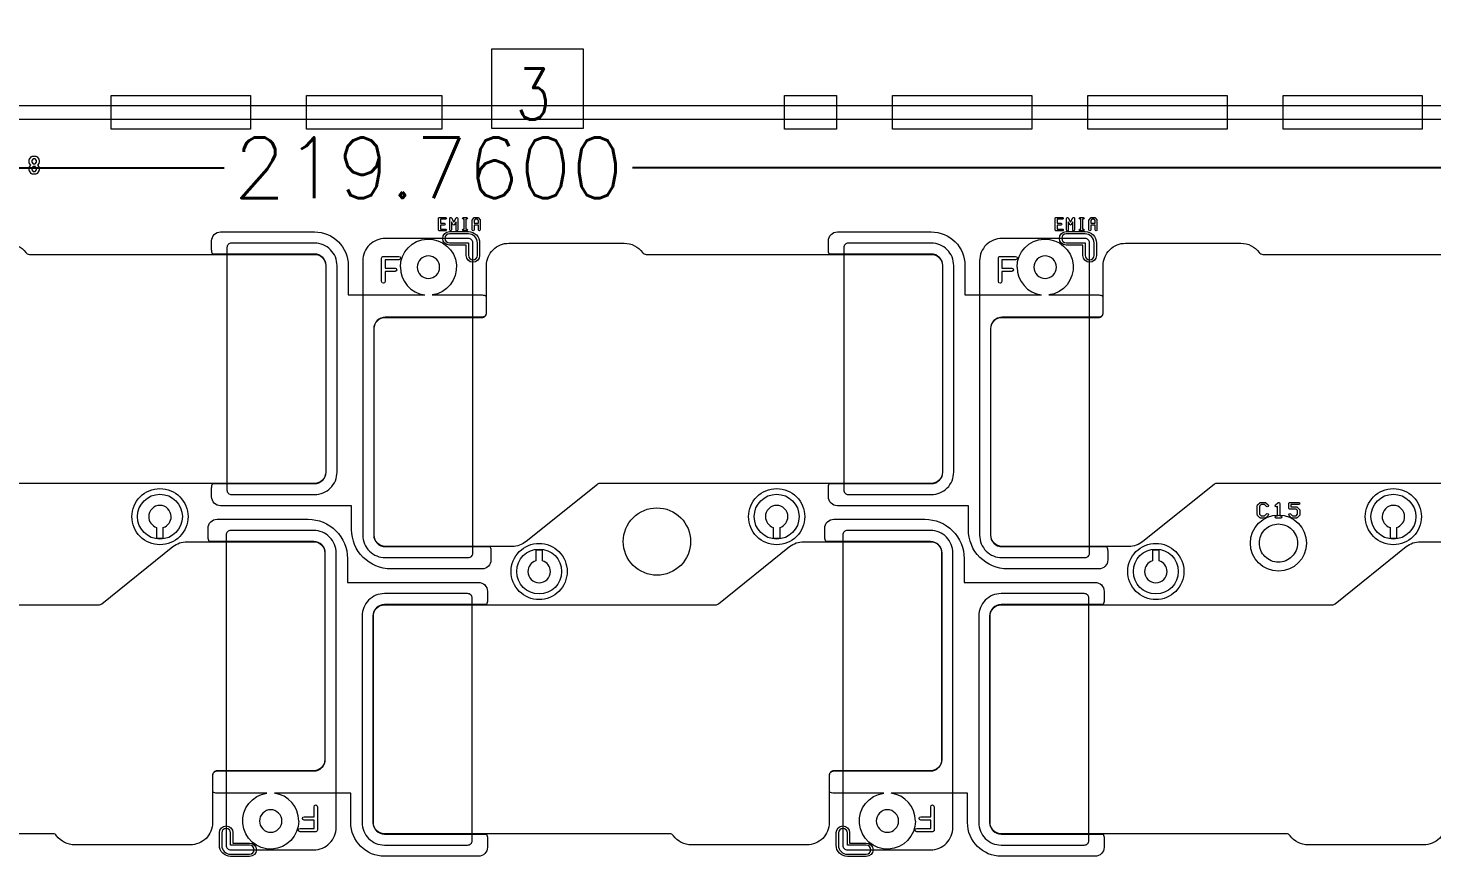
# Model space of a CAD drawing. Extents: x 2541 to 3941, y 2348 to 3338.
# Drawn here: x 2809.5 to 2872, y 2884.4 to 2921.3 of the extents above; entities that cross this region are included whole.
import ezdxf
from ezdxf.enums import TextEntityAlignment as Align

# ---------------------------------------------------------------- set-up
doc = ezdxf.new("R2010")
doc.units = 0
doc.layers.get('0').update_dxf_attribs({"lineweight": 0})
doc.layers.get('Defpoints').update_dxf_attribs({"lineweight": 0})
for name, color, linetype, lineweight in [('EMI-T', 6, 'Continuous', 0), ('備註', 1, 'Continuous', 0), ('尺寸線', 3, 'Continuous', 0)]:
    doc.layers.add(name, color=color, linetype=linetype, lineweight=lineweight)
doc.layers.add('序號', color=1, linetype='Continuous')
doc.styles.get("Standard").update_dxf_attribs({"font": 'simplex.shx', "height": 2.7})
doc.dimstyles.get("Standard").update_dxf_attribs({"dimtxt": 6, "dimasz": 0.18, "dimexe": 0.18, "dimexo": 0.0625, "dimgap": 0.09, "dimtad": 0, "dimtih": 1, "dimtoh": 1, "dimdec": 4, "dimzin": 0, "dimdsep": 46, "dimtxsty": 'Standard', "dimcen": 0.09, "dimadec": 0, "dimazin": 0, "dimtfac": 1, "dimtdec": 4, "dimtofl": 0, "dimtmove": 0, "dimatfit": 3, "dimfxl": 0, "dimtolj": 1, "dimtzin": 0, "dimarcsym": 0})

# ---------------------------------------------------------------- blocks, each defined once
blk = doc.blocks.new('*D32')
at = {"layer": 'Defpoints', "color": 0, "linetype": 'Continuous'}
for p in [(2937.174, 2915.05), (2717.414, 2910.624), (2937.174, 2910.624)]:
    blk.add_point(p, dxfattribs=at)
at = {"layer": '尺寸線', "color": 0, "linetype": 'Continuous', "lineweight": -2}
for p, q in [((2717.414, 2910.686), (2717.414, 2915.23)), ((2937.174, 2910.686), (2937.174, 2915.23)), ((2717.594, 2915.05), (2818.204, 2915.05)), ((2936.994, 2915.05), (2836.384, 2915.05))]:
    blk.add_line(p, q, dxfattribs=at)
at = {"layer": '尺寸線', "color": 0, "linetype": 'Continuous'}
for points in [[(2717.594, 2915.08), (2717.594, 2915.02), (2717.414, 2915.05)], [(2936.994, 2915.02), (2936.994, 2915.08), (2937.174, 2915.05)]]:
    blk.add_solid(points, dxfattribs=at)
at = {"layer": '尺寸線', "color": 0, "linetype": 'Continuous', "insert": (2827.294, 2915.05), "char_height": 2.7, "attachment_point": 5}
blk.add_mtext('\\A1;219.7600', dxfattribs=at)

msp = doc.modelspace()

# ---------------------------------------------------------------- linework, layer by layer
for p, q in [((2828.9253, 2912.2417), (2828.85577, 2912.2417)), ((2856.3953, 2912.2417), (2856.32577, 2912.2417))]:
    msp.add_line(p, q)
at = {"linetype": 'Continuous'}
for points in [[(2813.16672, 2916.7646), (2813.16672, 2918.2646), (2819.36672, 2918.2646), (2819.36672, 2916.7646)], [(2821.86672, 2916.7646), (2821.86672, 2918.2646), (2827.89443, 2918.2646), (2827.89443, 2916.7646)], [(2843.16101, 2916.7646), (2843.16101, 2918.2646), (2845.46672, 2918.2646), (2845.46672, 2916.7646)], [(2847.96672, 2916.7646), (2847.96672, 2918.2646), (2854.16672, 2918.2646), (2854.16672, 2916.7646)], [(2856.66672, 2916.7646), (2856.66672, 2918.2646), (2862.86672, 2918.2646), (2862.86672, 2916.7646)], [(2865.36672, 2916.7646), (2865.36672, 2918.2646), (2871.56672, 2918.2646), (2871.56672, 2916.7646)], [(2809.6329, 2915.29953), (2809.68345, 2915.2279), (2809.78022, 2915.2279), (2809.83078, 2915.29953), (2809.83078, 2915.37403), (2809.78022, 2915.44565), (2809.68345, 2915.44565), (2809.6329, 2915.37403)], [(2809.6329, 2914.96178), (2809.68345, 2914.89016), (2809.78022, 2914.89016), (2809.83078, 2914.96178), (2809.83078, 2915.03628), (2809.78022, 2915.1079), (2809.68345, 2915.1079), (2809.6329, 2915.03628)], [(2829.32623, 2912.57997), (2829.52438, 2912.57997), (2829.52438, 2912.69802), (2829.47573, 2912.75825), (2829.37488, 2912.75825), (2829.32623, 2912.69802)], [(2856.79623, 2912.57997), (2856.99438, 2912.57997), (2856.99438, 2912.69802), (2856.94573, 2912.75825), (2856.84488, 2912.75825), (2856.79623, 2912.69802)]]:
    msp.add_lwpolyline(points, close=True, dxfattribs=at)
for points in [[(2809.5129, 2914.94274), (2809.5129, 2915.05532, -0.156474), (2809.52408, 2915.09021), (2809.57893, 2915.1679), (2809.52408, 2915.2456, -0.156461), (2809.5129, 2915.28049), (2809.5129, 2915.39307, -0.156474), (2809.52408, 2915.42796), (2809.60315, 2915.53996, -0.245285), (2809.65237, 2915.56565), (2809.81131, 2915.56565, -0.245298), (2809.86053, 2915.53996), (2809.93959, 2915.42796, -0.156461), (2809.95078, 2915.39307), (2809.95078, 2915.28049, -0.156474), (2809.93959, 2915.2456), (2809.88475, 2915.1679), (2809.93959, 2915.09021, -0.156461), (2809.95078, 2915.05532), (2809.95078, 2914.94274, -0.156474), (2809.93959, 2914.90785), (2809.86053, 2914.79584, -0.245285), (2809.81131, 2914.77016), (2809.65237, 2914.77016, -0.245298), (2809.60315, 2914.79584), (2809.52408, 2914.90785, -0.156461)], [(2827.74623, 2912.2817), (2827.74623, 2912.53997), (2827.74623, 2912.79825, -0.414265), (2827.78623, 2912.83825), (2828.06438, 2912.83825, -1), (2828.06438, 2912.75825), (2827.82623, 2912.75825), (2827.82623, 2912.57997), (2827.99484, 2912.57997, -1), (2827.99484, 2912.49997), (2827.82623, 2912.49997), (2827.82623, 2912.3217), (2828.06438, 2912.3217, -1), (2828.06438, 2912.2417), (2827.78623, 2912.2417, -0.414265)], [(2855.21623, 2912.2817), (2855.21623, 2912.53997), (2855.21623, 2912.79825, -0.414265), (2855.25623, 2912.83825), (2855.53438, 2912.83825, -1), (2855.53438, 2912.75825), (2855.29623, 2912.75825), (2855.29623, 2912.57997), (2855.46484, 2912.57997, -1), (2855.46484, 2912.49997), (2855.29623, 2912.49997), (2855.29623, 2912.3217), (2855.53438, 2912.3217, -1), (2855.53438, 2912.2417), (2855.25623, 2912.2417, -0.414265)], [(2828.23244, 2911.60531, -1), (2828.23244, 2912.20531), (2829.07715, 2912.20531, -0.414217), (2829.57715, 2911.70531), (2829.57715, 2911.14231, -1), (2828.97715, 2911.14231), (2828.97715, 2911.60531)], [(2828.23244, 2911.70531), (2829.07715, 2911.70531), (2829.07715, 2911.15124, 1), (2829.47715, 2911.15124), (2829.47715, 2911.70531, 0.414218), (2829.07715, 2912.10531), (2828.23244, 2912.10531, 1)], [(2855.70244, 2911.60531, -1), (2855.70244, 2912.20531), (2856.54715, 2912.20531, -0.414217), (2857.04715, 2911.70531), (2857.04715, 2911.14231, -1), (2856.44715, 2911.14231), (2856.44715, 2911.60531)], [(2855.70244, 2911.70531), (2856.54715, 2911.70531), (2856.54715, 2911.15124, 1), (2856.94715, 2911.15124), (2856.94715, 2911.70531, 0.414218), (2856.54715, 2912.10531), (2855.70244, 2912.10531, 1)], [(2797.40508, 2898.68472), (2797.40508, 2907.8846, -0.414219), (2797.9052, 2908.38473), (2802.21218, 2908.38473, 0.414223), (2802.41218, 2908.58473), (2802.41218, 2910.68952, -0.414215), (2803.41218, 2911.68952), (2808.54907, 2911.68952, -0.24029), (2809.35871, 2911.27692, 0.240069), (2809.52015, 2911.19473), (2822.2252, 2911.19473, -0.414366), (2822.72507, 2910.6946), (2822.72507, 2901.49472, -0.414365), (2822.2252, 2900.9946), (2807.47567, 2900.9946, 0.170771), (2807.35046, 2900.95056), (2804.17951, 2898.40481, -0.170765), (2803.55341, 2898.1846), (2797.9052, 2898.1846, -0.414218)], [(2824.87508, 2898.68472), (2824.87508, 2907.8846, -0.414219), (2825.3752, 2908.38473), (2829.68218, 2908.38473, 0.414223), (2829.88218, 2908.58473), (2829.88218, 2910.68952, -0.414215), (2830.88218, 2911.68952), (2836.01907, 2911.68952, -0.24029), (2836.82871, 2911.27692, 0.240069), (2836.99015, 2911.19473), (2849.6952, 2911.19473, -0.414366), (2850.19507, 2910.6946), (2850.19507, 2901.49472, -0.414365), (2849.6952, 2900.9946), (2834.94567, 2900.9946, 0.170771), (2834.82046, 2900.95056), (2831.64951, 2898.40481, -0.170765), (2831.02341, 2898.1846), (2825.3752, 2898.1846, -0.414218)], [(2852.34508, 2898.68472), (2852.34508, 2907.8846, -0.414219), (2852.8452, 2908.38473), (2857.15218, 2908.38473, 0.414223), (2857.35218, 2908.58473), (2857.35218, 2910.68952, -0.414215), (2858.35218, 2911.68952), (2863.48907, 2911.68952, -0.24029), (2864.29871, 2911.27692, 0.240069), (2864.46015, 2911.19473), (2877.1652, 2911.19473, -0.414366), (2877.66507, 2910.6946), (2877.66507, 2901.49472, -0.414365), (2877.1652, 2900.9946), (2862.41567, 2900.9946, 0.170771), (2862.29046, 2900.95056), (2859.11951, 2898.40481, -0.170765), (2858.49341, 2898.1846), (2852.8452, 2898.1846, -0.414218)], [(2825.21233, 2909.98535), (2825.21233, 2910.50687), (2825.21233, 2911.0284, -0.414241), (2825.28733, 2911.1034), (2825.98269, 2911.1034, -1), (2825.98269, 2910.9534), (2825.36233, 2910.9534), (2825.36233, 2910.58187), (2825.80885, 2910.58187, -1), (2825.80885, 2910.43187), (2825.36233, 2910.43187), (2825.36233, 2909.98535, -1)], [(2826.79437, 2910.62391, 0.414217), (2827.29437, 2910.12391, 0.414217), (2827.79437, 2910.62391, 0.414217), (2827.29437, 2911.12391, 0.414217)], [(2852.68233, 2909.98535), (2852.68233, 2910.50687), (2852.68233, 2911.0284, -0.414241), (2852.75733, 2911.1034), (2853.45269, 2911.1034, -1), (2853.45269, 2910.9534), (2852.83233, 2910.9534), (2852.83233, 2910.58187), (2853.27885, 2910.58187, -1), (2853.27885, 2910.43187), (2852.83233, 2910.43187), (2852.83233, 2909.98535, -1)], [(2854.26437, 2910.62391, 0.414217), (2854.76437, 2910.12391, 0.414217), (2855.26437, 2910.62391, 0.414217), (2854.76437, 2911.12391, 0.414217)], [(2814.08699, 2899.51071, -0.414215), (2815.33699, 2900.76071, -0.414215), (2816.58699, 2899.51071, -0.414215), (2815.33699, 2898.26071, -0.414215)], [(2841.55699, 2899.51071, -0.414215), (2842.80699, 2900.76071, -0.414215), (2844.05699, 2899.51071, -0.414215), (2842.80699, 2898.26071, -0.414215)], [(2869.02699, 2899.51071, -0.414215), (2870.27699, 2900.76071, -0.414215), (2871.52699, 2899.51071, -0.414215), (2870.27699, 2898.26071, -0.414215)], [(2814.83699, 2899.51071, 0.327542), (2815.18699, 2899.03374), (2815.18699, 2898.55957), (2815.48699, 2898.55957), (2815.48699, 2899.03374, 0.327544), (2815.83699, 2899.51071, 0.414217), (2815.33699, 2900.01071, 0.414217)], [(2835.97472, 2898.40329, -0.414215), (2837.47472, 2899.90329, -0.414215), (2838.97472, 2898.40329, -0.414215), (2837.47472, 2896.90329, -0.414215)], [(2842.30699, 2899.51071, 0.327542), (2842.65699, 2899.03374), (2842.65699, 2898.55957), (2842.95699, 2898.55957), (2842.95699, 2899.03374, 0.327544), (2843.30699, 2899.51071, 0.414217), (2842.80699, 2900.01071, 0.414217)], [(2864.2142, 2899.59998), (2864.2142, 2899.99733, -0.200121), (2864.229, 2900.03284), (2864.32803, 2900.13186, -0.200121), (2864.36354, 2900.14666), (2864.56221, 2900.14666, -0.200121), (2864.59772, 2900.13186), (2864.69691, 2900.03268, -1), (2864.6262, 2899.96197), (2864.5415, 2900.04666), (2864.38425, 2900.04666), (2864.3142, 2899.97662), (2864.3142, 2899.62069), (2864.38425, 2899.55064), (2864.5415, 2899.55064), (2864.6262, 2899.63533, -1), (2864.69691, 2899.56462), (2864.59772, 2899.46544, -0.200121), (2864.56221, 2899.45064), (2864.36354, 2899.45064, -0.200121), (2864.32803, 2899.46544), (2864.229, 2899.56447, -0.200121)], [(2865.6142, 2899.89799), (2865.6142, 2900.09666, -0.414253), (2865.6642, 2900.14666), (2866.06155, 2900.14666, -1), (2866.06155, 2900.04666), (2865.7142, 2900.04666), (2865.7142, 2899.94799), (2865.96221, 2899.94799, -0.200121), (2865.99772, 2899.93319), (2866.09675, 2899.83416, -0.200121), (2866.11155, 2899.79865), (2866.11155, 2899.59998, -0.200121), (2866.09675, 2899.56447), (2865.99772, 2899.46544, -0.200121), (2865.96221, 2899.45064), (2865.76354, 2899.45064, -0.200121), (2865.72803, 2899.46544), (2865.62885, 2899.56462, -1), (2865.69956, 2899.63533), (2865.78425, 2899.55064), (2865.9415, 2899.55064), (2866.01155, 2899.62069), (2866.01155, 2899.77794), (2865.9415, 2899.84799), (2865.6642, 2899.84799, -0.414253)], [(2869.77699, 2899.51071, 0.327542), (2870.12699, 2899.03374), (2870.12699, 2898.55957), (2870.42699, 2898.55957), (2870.42699, 2899.03374, 0.327544), (2870.77699, 2899.51071, 0.414217), (2870.27699, 2900.01071, 0.414217)], [(2864.30763, 2898.33399, -0.414215), (2865.15763, 2899.18399, -0.414215), (2866.00763, 2898.33399, -0.414215), (2865.15763, 2897.48399, -0.414215)], [(2797.36838, 2885.88459), (2797.36838, 2895.08447, -0.414365), (2797.86825, 2895.5846), (2812.61778, 2895.5846, 0.170771), (2812.74299, 2895.62863), (2815.91394, 2898.17438, -0.170765), (2816.54004, 2898.3946), (2822.18824, 2898.3946, -0.414218), (2822.68837, 2897.89447), (2822.68837, 2888.69459, -0.414219), (2822.18824, 2888.19447), (2817.88127, 2888.19447, 0.414223), (2817.68127, 2887.99447), (2817.68127, 2885.88967, -0.414215), (2816.68127, 2884.88967), (2811.54437, 2884.88967, -0.24029), (2810.73474, 2885.30227, 0.240069), (2810.5733, 2885.38446), (2797.86825, 2885.38446, -0.414366)], [(2824.83838, 2885.88459), (2824.83838, 2895.08447, -0.414365), (2825.33825, 2895.5846), (2840.08778, 2895.5846, 0.170771), (2840.21299, 2895.62863), (2843.38394, 2898.17438, -0.170765), (2844.01004, 2898.3946), (2849.65824, 2898.3946, -0.414218), (2850.15837, 2897.89447), (2850.15837, 2888.69459, -0.414219), (2849.65824, 2888.19447), (2845.35127, 2888.19447, 0.414223), (2845.15127, 2887.99447), (2845.15127, 2885.88967, -0.414215), (2844.15127, 2884.88967), (2839.01437, 2884.88967, -0.24029), (2838.20474, 2885.30227, 0.240069), (2838.0433, 2885.38446), (2825.33825, 2885.38446, -0.414366)], [(2830.97646, 2897.06848, -0.414215), (2832.22646, 2898.31848, -0.414215), (2833.47646, 2897.06848, -0.414215), (2832.22646, 2895.81848, -0.414215)], [(2852.30838, 2885.88459), (2852.30838, 2895.08447, -0.414365), (2852.80825, 2895.5846), (2867.55778, 2895.5846, 0.170771), (2867.68299, 2895.62863), (2870.85394, 2898.17438, -0.170765), (2871.48004, 2898.3946), (2877.12824, 2898.3946, -0.414218), (2877.62837, 2897.89447), (2877.62837, 2888.69459, -0.414219), (2877.12824, 2888.19447), (2872.82127, 2888.19447, 0.414223), (2872.62127, 2887.99447), (2872.62127, 2885.88967, -0.414215), (2871.62127, 2884.88967), (2866.48437, 2884.88967, -0.24029), (2865.67474, 2885.30227, 0.240069), (2865.5133, 2885.38446), (2852.80825, 2885.38446, -0.414366)], [(2858.44646, 2897.06848, -0.414215), (2859.69646, 2898.31848, -0.414215), (2860.94646, 2897.06848, -0.414215), (2859.69646, 2895.81848, -0.414215)], [(2831.72646, 2897.06848, 0.414217), (2832.22646, 2896.56848, 0.414217), (2832.72646, 2897.06848, 0.327542), (2832.37646, 2897.54545), (2832.37646, 2898.01962), (2832.07646, 2898.01962), (2832.07646, 2897.54545, 0.327544)], [(2859.19646, 2897.06848, 0.414217), (2859.69646, 2896.56848, 0.414217), (2860.19646, 2897.06848, 0.327542), (2859.84646, 2897.54545), (2859.84646, 2898.01962), (2859.54646, 2898.01962), (2859.54646, 2897.54545, 0.327544)], [(2819.76907, 2885.95528, 0.414217), (2820.26907, 2885.45528, 0.414217), (2820.76907, 2885.95528, 0.414217), (2820.26907, 2886.45528, 0.414217)], [(2847.23907, 2885.95528, 0.414217), (2847.73907, 2885.45528, 0.414217), (2848.23907, 2885.95528, 0.414217), (2847.73907, 2886.45528, 0.414217)], [(2817.98629, 2884.87388), (2817.98629, 2885.43689, -1), (2818.58629, 2885.43689), (2818.58629, 2884.97388), (2819.33101, 2884.97388, -1), (2819.33101, 2884.37388), (2818.48629, 2884.37388, -0.414217)], [(2818.08629, 2884.87388, 0.414218), (2818.48629, 2884.47388), (2819.33101, 2884.47388, 1), (2819.33101, 2884.87388), (2818.48629, 2884.87388), (2818.48629, 2885.42796, 1), (2818.08629, 2885.42796)], [(2845.45629, 2884.87388), (2845.45629, 2885.43689, -1), (2846.05629, 2885.43689), (2846.05629, 2884.97388), (2846.80101, 2884.97388, -1), (2846.80101, 2884.37388), (2845.95629, 2884.37388, -0.414217)], [(2845.55629, 2884.87388, 0.414218), (2845.95629, 2884.47388), (2846.80101, 2884.47388, 1), (2846.80101, 2884.87388), (2845.95629, 2884.87388), (2845.95629, 2885.42796, 1), (2845.55629, 2885.42796)]]:
    msp.add_lwpolyline(points, format="xyb", close=True, dxfattribs=at)
for points in [[(2828.24623, 2912.2817), (2828.24623, 2912.79791, -0.782664), (2828.32145, 2912.81722), (2828.4253, 2912.62435)], [(2828.4253, 2912.62435), (2828.52916, 2912.81722, -0.782665), (2828.60438, 2912.79791), (2828.60438, 2912.2817, -1), (2828.52438, 2912.2817), (2828.52438, 2912.63959)], [(2828.85577, 2912.2417, -1), (2828.85577, 2912.3217), (2828.8853, 2912.3217), (2828.8853, 2912.75825), (2828.85577, 2912.75825, -1), (2828.85577, 2912.83825), (2828.9253, 2912.83825), (2828.99484, 2912.83825, -1), (2828.99484, 2912.75825), (2828.9653, 2912.75825), (2828.9653, 2912.3217), (2828.99484, 2912.3217, -1), (2828.99484, 2912.2417), (2828.9253, 2912.2417)], [(2829.24623, 2912.2817), (2829.24623, 2912.53997), (2829.24623, 2912.71216, -0.173189), (2829.25527, 2912.73748), (2829.3245, 2912.8232, -0.228301), (2829.35577, 2912.83825), (2829.49484, 2912.83825, -0.228253), (2829.52611, 2912.8232), (2829.59534, 2912.73748, -0.173127), (2829.60438, 2912.71216), (2829.60438, 2912.53997)], [(2855.71623, 2912.2817), (2855.71623, 2912.79791, -0.782664), (2855.79145, 2912.81722), (2855.8953, 2912.62435)], [(2855.8953, 2912.62435), (2855.99916, 2912.81722, -0.782665), (2856.07438, 2912.79791), (2856.07438, 2912.2817, -1), (2855.99438, 2912.2817), (2855.99438, 2912.63959)], [(2856.32577, 2912.2417, -1), (2856.32577, 2912.3217), (2856.3553, 2912.3217), (2856.3553, 2912.75825), (2856.32577, 2912.75825, -1), (2856.32577, 2912.83825), (2856.3953, 2912.83825), (2856.46484, 2912.83825, -1), (2856.46484, 2912.75825), (2856.4353, 2912.75825), (2856.4353, 2912.3217), (2856.46484, 2912.3217, -1), (2856.46484, 2912.2417), (2856.3953, 2912.2417)], [(2856.71623, 2912.2817), (2856.71623, 2912.53997), (2856.71623, 2912.71216, -0.173189), (2856.72527, 2912.73748), (2856.7945, 2912.8232, -0.228301), (2856.82577, 2912.83825), (2856.96484, 2912.83825, -0.228253), (2856.99611, 2912.8232), (2857.06534, 2912.73748, -0.173127), (2857.07438, 2912.71216), (2857.07438, 2912.53997)], [(2817.6403, 2900.3946), (2817.6403, 2900.7946, -0.124386), (2817.68831, 2900.9846), (2822.2252, 2900.9846, 0.414365), (2822.73507, 2901.49473), (2822.73507, 2910.6946, 0.414366), (2822.2252, 2911.20473), (2817.68831, 2911.20473, -0.124392), (2817.6403, 2911.39473), (2817.6403, 2911.79473, -0.414218), (2818.0403, 2912.19473), (2822.2252, 2912.19473, -0.414364), (2823.72507, 2910.69409), (2823.72507, 2909.38473), (2827.1303, 2909.38473)], [(2828.32623, 2912.63959), (2828.32623, 2912.2817, -1), (2828.24623, 2912.2817)], [(2828.52438, 2912.63959), (2828.46052, 2912.52101, -0.597324), (2828.39008, 2912.52101), (2828.32623, 2912.63959)], [(2829.60438, 2912.53997), (2829.60438, 2912.2817, -1), (2829.52438, 2912.2817), (2829.52438, 2912.49997), (2829.32623, 2912.49997), (2829.32623, 2912.2817, -1), (2829.24623, 2912.2817)], [(2845.1103, 2900.3946), (2845.1103, 2900.7946, -0.124386), (2845.15831, 2900.9846), (2849.6952, 2900.9846, 0.414365), (2850.20507, 2901.49473), (2850.20507, 2910.6946, 0.414366), (2849.6952, 2911.20473), (2845.15831, 2911.20473, -0.124392), (2845.1103, 2911.39473), (2845.1103, 2911.79473, -0.414218), (2845.5103, 2912.19473), (2849.6952, 2912.19473, -0.414364), (2851.19507, 2910.69409), (2851.19507, 2909.38473), (2854.6003, 2909.38473)], [(2855.79623, 2912.63959), (2855.79623, 2912.2817, -1), (2855.71623, 2912.2817)], [(2855.99438, 2912.63959), (2855.93052, 2912.52101, -0.597324), (2855.86008, 2912.52101), (2855.79623, 2912.63959)], [(2857.07438, 2912.53997), (2857.07438, 2912.2817, -1), (2856.99438, 2912.2817), (2856.99438, 2912.49997), (2856.79623, 2912.49997), (2856.79623, 2912.2817, -1), (2856.71623, 2912.2817)], [(2826.04437, 2910.62391, -2.205962), (2827.45845, 2909.38473), (2829.68218, 2909.38473, -0.124388), (2829.87218, 2909.33672), (2829.87218, 2908.58473, -0.414224), (2829.68218, 2908.39473), (2825.3752, 2908.39473, 0.414218), (2824.86508, 2907.8846), (2824.86508, 2898.68472, 0.414217), (2825.3752, 2898.1746), (2830.03418, 2898.1746, -0.124388), (2830.08218, 2897.9846), (2830.08218, 2897.5846, -0.414218), (2829.68218, 2897.1846), (2825.62508, 2897.1846, -0.414215), (2823.87508, 2898.9346), (2823.87508, 2899.9946), (2818.0403, 2899.9946, -0.414218), (2817.6403, 2900.3946)], [(2853.51437, 2910.62391, -2.205962), (2854.92845, 2909.38473), (2857.15218, 2909.38473, -0.124388), (2857.34218, 2909.33672), (2857.34218, 2908.58473, -0.414224), (2857.15218, 2908.39473), (2852.8452, 2908.39473, 0.414218), (2852.33508, 2907.8846), (2852.33508, 2898.68472, 0.414217), (2852.8452, 2898.1746), (2857.50418, 2898.1746, -0.124388), (2857.55218, 2897.9846), (2857.55218, 2897.5846, -0.414218), (2857.15218, 2897.1846), (2853.09508, 2897.1846, -0.414215), (2851.34508, 2898.9346), (2851.34508, 2899.9946), (2845.5103, 2899.9946, -0.414218), (2845.1103, 2900.3946)], [(2865.11288, 2899.97595), (2865.09889, 2899.96197, -1), (2865.02818, 2900.03268)], [(2865.16288, 2899.45064), (2865.06354, 2899.45064, -1), (2865.06354, 2899.55064), (2865.11288, 2899.55064), (2865.11288, 2899.97595)], [(2865.02818, 2900.03268), (2865.12737, 2900.13186, -0.669786), (2865.21288, 2900.09666), (2865.21288, 2899.55064), (2865.26221, 2899.55064, -1), (2865.26221, 2899.45064), (2865.16288, 2899.45064)], [(2817.48127, 2898.5946), (2817.48127, 2898.9946, -0.414218), (2817.88127, 2899.3946), (2821.93837, 2899.3946, -0.414215), (2823.68837, 2897.6446), (2823.68837, 2896.5846), (2829.52314, 2896.5846, -0.414218), (2829.92314, 2896.1846), (2829.92314, 2895.7846, -0.124388), (2829.87514, 2895.5946), (2825.33825, 2895.5946, 0.414365), (2824.82838, 2895.08447), (2824.82838, 2885.8846, 0.414366), (2825.33825, 2885.37446), (2829.87514, 2885.37446, -0.124388), (2829.92314, 2885.18446), (2829.92314, 2884.78446, -0.414218), (2829.52314, 2884.38446), (2825.33825, 2884.38446, -0.414364), (2823.83838, 2885.8851), (2823.83838, 2887.19447), (2820.43315, 2887.19447)], [(2844.95127, 2898.5946), (2844.95127, 2898.9946, -0.414218), (2845.35127, 2899.3946), (2849.40837, 2899.3946, -0.414215), (2851.15837, 2897.6446), (2851.15837, 2896.5846), (2856.99314, 2896.5846, -0.414218), (2857.39314, 2896.1846), (2857.39314, 2895.7846, -0.124388), (2857.34514, 2895.5946), (2852.80825, 2895.5946, 0.414365), (2852.29838, 2895.08447), (2852.29838, 2885.8846, 0.414366), (2852.80825, 2885.37446), (2857.34514, 2885.37446, -0.124388), (2857.39314, 2885.18446), (2857.39314, 2884.78446, -0.414218), (2856.99314, 2884.38446), (2852.80825, 2884.38446, -0.414364), (2851.30838, 2885.8851), (2851.30838, 2887.19447), (2847.90315, 2887.19447)], [(2821.51907, 2885.95528, -2.205962), (2820.105, 2887.19447), (2817.88127, 2887.19447, -0.124386), (2817.69127, 2887.24247), (2817.69127, 2887.99447, -0.414224), (2817.88127, 2888.18447), (2822.18824, 2888.18447, 0.414218), (2822.69837, 2888.69459), (2822.69837, 2897.89447, 0.414217), (2822.18824, 2898.4046), (2817.52927, 2898.4046, -0.124392), (2817.48127, 2898.5946)], [(2848.98907, 2885.95528, -2.205962), (2847.575, 2887.19447), (2845.35127, 2887.19447, -0.124386), (2845.16127, 2887.24247), (2845.16127, 2887.99447, -0.414224), (2845.35127, 2888.18447), (2849.65824, 2888.18447, 0.414218), (2850.16837, 2888.69459), (2850.16837, 2897.89447, 0.414217), (2849.65824, 2898.4046), (2844.99927, 2898.4046, -0.124392), (2844.95127, 2898.5946)], [(2821.58075, 2885.4758, -1), (2821.58075, 2885.6258), (2822.20112, 2885.6258), (2822.20112, 2885.99732), (2821.7546, 2885.99732, -1), (2821.7546, 2886.14732), (2822.20112, 2886.14732), (2822.20112, 2886.59385, -1), (2822.35112, 2886.59385), (2822.35112, 2886.07232)], [(2849.05075, 2885.4758, -1), (2849.05075, 2885.6258), (2849.67112, 2885.6258), (2849.67112, 2885.99732), (2849.2246, 2885.99732, -1), (2849.2246, 2886.14732), (2849.67112, 2886.14732), (2849.67112, 2886.59385, -1), (2849.82112, 2886.59385), (2849.82112, 2886.07232)], [(2822.35112, 2886.07232), (2822.35112, 2885.5508, -0.414241), (2822.27612, 2885.4758), (2821.58075, 2885.4758)], [(2849.82112, 2886.07232), (2849.82112, 2885.5508, -0.414241), (2849.74612, 2885.4758), (2849.05075, 2885.4758)]]:
    msp.add_lwpolyline(points, format="xyb", dxfattribs=at)
for centre, start, end in [((2827.29437, 2910.62391), 179.999999, 262.45759), ((2854.76437, 2910.62391), 179.999999, 262.45759), ((2820.26907, 2885.95528), 359.999999, 82.45759), ((2847.73907, 2885.95528), 359.999999, 82.45759)]:
    msp.add_arc(centre, 1.25, start, end)
at = {"layer": 'EMI-T', "linetype": 'Continuous'}
for points in [[(2707.71672, 2917.8146), (2707.71672, 3107.2146), (2977.71672, 3107.2146), (2977.71672, 2917.8146)], [(2707.71672, 2727.8146), (2707.71672, 2917.2146), (2977.71672, 2917.2146), (2977.71672, 2727.8146)]]:
    msp.add_lwpolyline(points, close=True, dxfattribs=at)
for points in [[(2818.32299, 2900.6946, 0.414223), (2818.52299, 2900.4946), (2822.22519, 2900.4946, 0.414363), (2823.22507, 2901.49498), (2823.22507, 2910.69435, 0.414365), (2822.22519, 2911.69473), (2818.52299, 2911.69473, 0.414223), (2818.32299, 2911.49473)], [(2824.37508, 2898.68472, 0.414215), (2825.3752, 2897.6846), (2829.07715, 2897.6846, 0.414223), (2829.27715, 2897.8846), (2829.27715, 2911.70532, 0.414223), (2829.07715, 2911.90532), (2825.3752, 2911.90532, 0.414215), (2824.37508, 2910.90519)], [(2845.79299, 2900.6946, 0.414223), (2845.99299, 2900.4946), (2849.69519, 2900.4946, 0.414363), (2850.69507, 2901.49498), (2850.69507, 2910.69435, 0.414365), (2849.69519, 2911.69473), (2845.99299, 2911.69473, 0.414223), (2845.79299, 2911.49473)], [(2851.84508, 2898.68472, 0.414215), (2852.8452, 2897.6846), (2856.54715, 2897.6846, 0.414223), (2856.74715, 2897.8846), (2856.74715, 2911.70532, 0.414223), (2856.54715, 2911.90532), (2852.8452, 2911.90532, 0.414215), (2851.84508, 2910.90519)], [(2818.28629, 2884.87388, 0.414223), (2818.48629, 2884.67388), (2822.18824, 2884.67388, 0.414215), (2823.18837, 2885.67401), (2823.18837, 2897.89448, 0.414215), (2822.18824, 2898.8946), (2818.48629, 2898.8946, 0.414223), (2818.28629, 2898.6946)], [(2845.75629, 2884.87388, 0.414223), (2845.95629, 2884.67388), (2849.65824, 2884.67388, 0.414215), (2850.65837, 2885.67401), (2850.65837, 2897.89448, 0.414215), (2849.65824, 2898.8946), (2845.95629, 2898.8946, 0.414223), (2845.75629, 2898.6946)], [(2824.33838, 2885.88485, 0.414365), (2825.33825, 2884.88447), (2829.04045, 2884.88447, 0.414223), (2829.24045, 2885.08447), (2829.24045, 2895.8846, 0.414223), (2829.04045, 2896.0846), (2825.33825, 2896.0846, 0.414363), (2824.33838, 2895.08422)], [(2851.80838, 2885.88485, 0.414365), (2852.80825, 2884.88447), (2856.51045, 2884.88447, 0.414223), (2856.71045, 2885.08447), (2856.71045, 2895.8846, 0.414223), (2856.51045, 2896.0846), (2852.80825, 2896.0846, 0.414363), (2851.80838, 2895.08422)]]:
    msp.add_lwpolyline(points, format="xyb", close=True, dxfattribs=at)
at = {"layer": 'EMI-T'}
for centre, radius in [((2815.33699, 2899.51072), 1), ((2842.80699, 2899.51072), 1), ((2870.27699, 2899.51072), 1), ((2865.15763, 2898.334), 1.25), ((2832.22645, 2897.06848), 1), ((2859.69645, 2897.06848), 1)]:
    msp.add_circle(centre, radius, dxfattribs=at)
at = {"layer": '備註'}
msp.add_lwpolyline([(2830.12727, 2920.3534), (2834.19479, 2920.3534), (2834.19479, 2916.79752), (2830.12727, 2916.79752)], close=True, dxfattribs=at)

# ---------------------------------------------------------------- texts
at = {"layer": '序號', "width": 0.8}
msp.add_text('3', height=2.268, dxfattribs=at).set_placement((2831.96228, 2918.33367), align=Align.MIDDLE_CENTER)

# ---------------------------------------------------------------- dimensions: what is measured, and where the dimension line sits
at = {"layer": '尺寸線', "linetype": 'Continuous'}
dim = msp.add_aligned_dim(p1=(2717.41438, 2910.62392), p2=(2937.17437, 2910.62392), distance=4.42602, dimstyle='Standard', dxfattribs=at)
dim.commit()
dim.dimension.update_dxf_attribs({"geometry": '*D32', "text_midpoint": (2827.29437, 2915.04994)})

doc.saveas('drawing.dxf')
